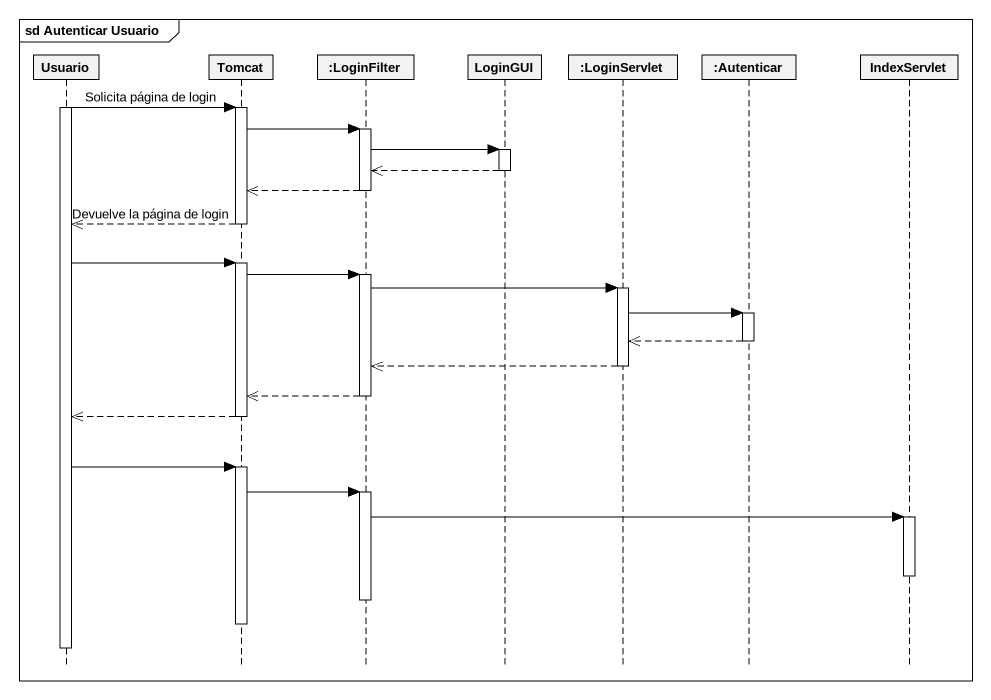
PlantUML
@startuml
mainframe sd Autenticar Usuario
hide footbox
participant Usuario
participant Tomcat
participant ":LoginFilter" as LoginFilter
participant LoginGUI
participant ":LoginServlet" as LoginServlet
participant ":Autenticar" as Autenticar
participant IndexServlet

activate Usuario
Usuario -> Tomcat : Solicita página de login
activate Tomcat
Tomcat -> LoginFilter
activate LoginFilter
LoginFilter -> LoginGUI
activate LoginGUI
LoginGUI -->> LoginFilter
deactivate LoginGUI
LoginFilter -->> Tomcat
deactivate LoginFilter
Tomcat -->> Usuario : Devuelve la página de login
deactivate Tomcat
Usuario -> Tomcat
activate Tomcat
Tomcat -> LoginFilter
activate LoginFilter
LoginFilter -> LoginServlet
activate LoginServlet
LoginServlet -> Autenticar
activate Autenticar
Autenticar -->> LoginServlet
deactivate Autenticar
LoginServlet -->> LoginFilter
deactivate LoginServlet
LoginFilter -->> Tomcat
deactivate LoginFilter
Tomcat -->> Usuario
deactivate Tomcat
Usuario -> Tomcat
activate Tomcat
Tomcat -> LoginFilter
activate LoginFilter
LoginFilter -> IndexServlet
activate IndexServlet
deactivate IndexServlet
deactivate LoginFilter
deactivate Tomcat
deactivate Usuario
@enduml
